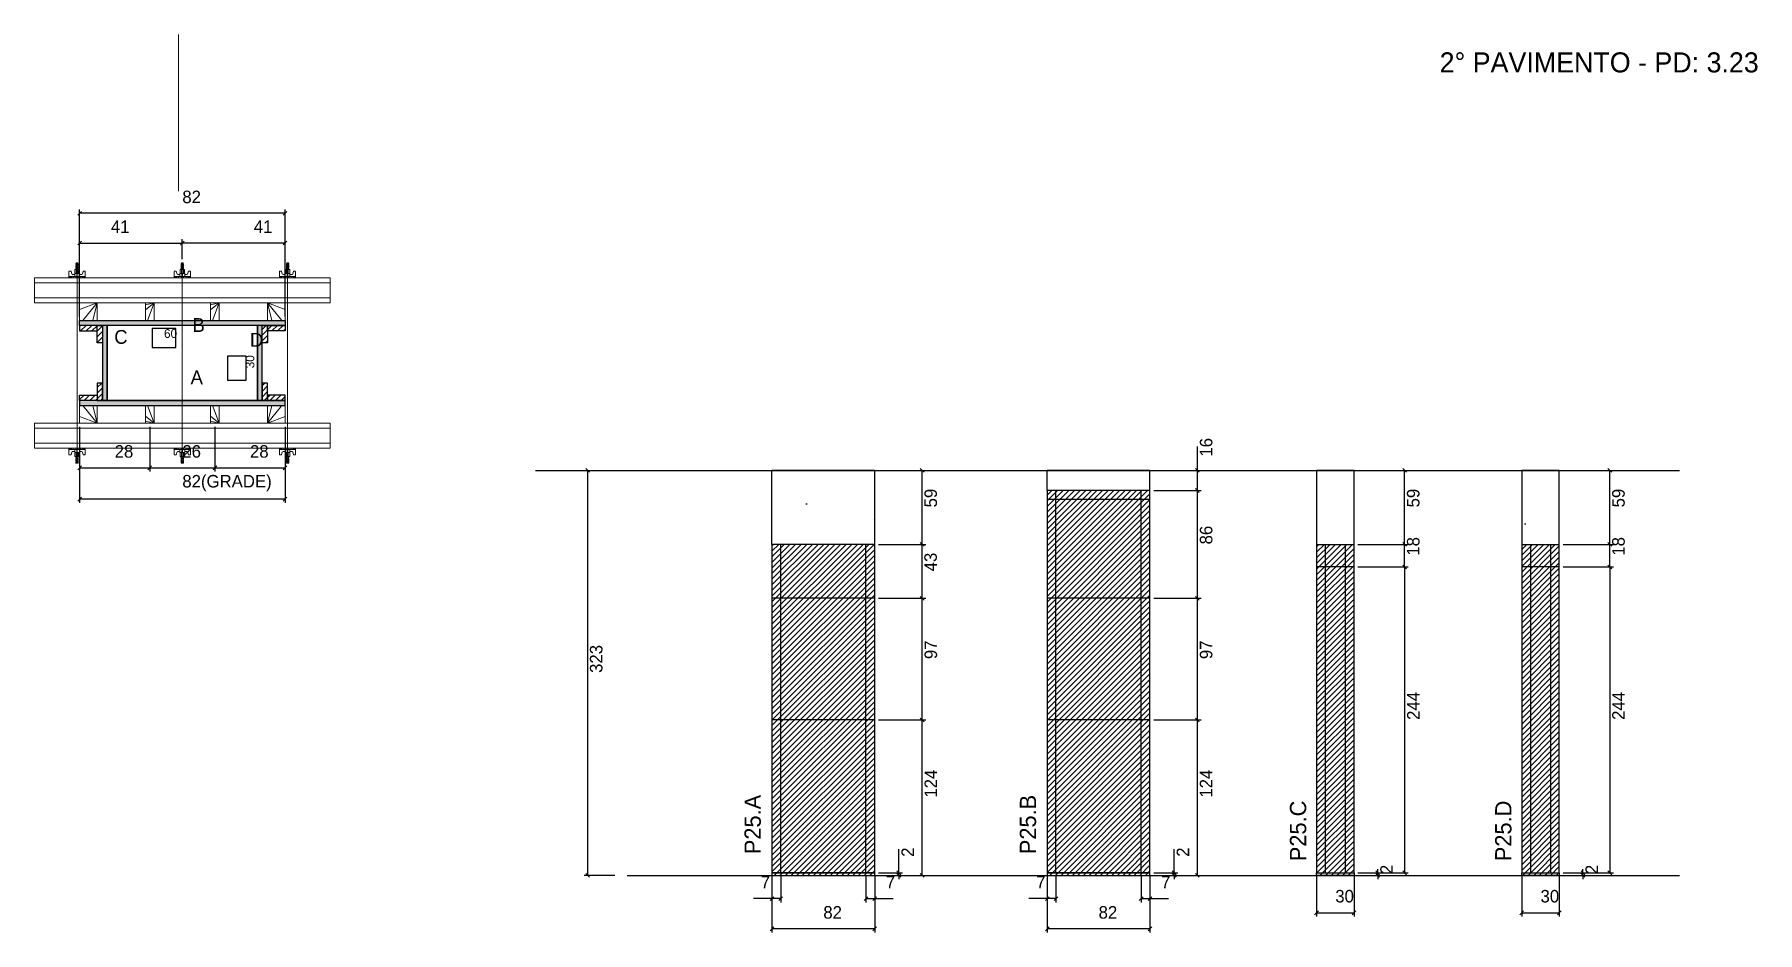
# Model space of a CAD drawing. Header units: metres. Extents: x 3502 to 4877, y 5044 to 5760.
import ezdxf

# ---------------------------------------------------------------- set-up
doc = ezdxf.new("R2010")
doc.units = ezdxf.units.M
for name, color, linetype in [('CHAPA', 7, 'Continuous'), ('COTA', 7, 'Continuous'), ('Hachura', 7, 'Continuous'), ('Madeira', 7, 'Continuous'), ('NIVEL 2° PAV.', 7, 'Continuous'), ('NOMENCLATURA', 7, 'Continuous'), ('Nível', 7, 'Continuous'), ('Painéis', 7, 'Continuous'), ('Perfil Metálico', 7, 'Continuous'), ('SARR_2.2x7', 7, 'Continuous'), ('SARRAFO', 7, 'Continuous'), ('Texto Seção', 7, 'Continuous'), ('TEXTO_GERAL', 7, 'Continuous')]:
    doc.layers.add(name, color=color, linetype=linetype)

msp = doc.modelspace()

# ---------------------------------------------------------------- hatches: boundary and pattern name
at = {"layer": 'COTA'}
h = msp.add_hatch(dxfattribs=at)
h.set_pattern_fill('AR-CONC')
h.paths.add_polyline_path([(4090.8, 5412.4), (4090.8, 5353.4), (4172.8, 5353.4), (4172.8, 5412.4), (4090.8, 5412.4)])
h = msp.add_hatch(dxfattribs=at)
h.set_pattern_fill('AR-CONC')
h.paths.add_polyline_path([(4392.5, 5412.4), (4310.5, 5412.4), (4310.5, 5396.4), (4392.5, 5396.4), (4392.5, 5412.4)])
h = msp.add_hatch(dxfattribs=at)
h.set_pattern_fill('AR-CONC')
h.paths.add_polyline_path([(4555.4, 5412.4), (4525.4, 5412.4), (4525.4, 5353.4), (4555.4, 5353.4), (4555.4, 5412.4)])
h = msp.add_hatch(dxfattribs=at)
h.set_pattern_fill('AR-CONC')
h.paths.add_polyline_path([(4719.2, 5412.4), (4689.2, 5412.4), (4689.2, 5353.4), (4719.2, 5353.4), (4719.2, 5412.4)])
at = {"layer": 'Hachura'}
h = msp.add_hatch(color=7, dxfattribs=at)
h.dxf.hatch_style = 1
h.paths.add_polyline_path([(3538.2, 5528.1), (3538.2, 5532.1), (3702.2, 5532.1), (3702.2, 5528.1), (3538.2, 5528.1)])
h = msp.add_hatch(color=7, dxfattribs=at)
h.dxf.hatch_style = 1
h.paths.add_polyline_path([(3538.2, 5528.1), (3538.2, 5532.1), (3702.2, 5532.1), (3702.2, 5528.1), (3538.2, 5528.1)])
h = msp.add_hatch(dxfattribs=at)
h.set_pattern_fill('ANSI31')
h.paths.add_polyline_path([(3552.2, 5528.1), (3552.2, 5523.7), (3538.2, 5523.7), (3538.2, 5528.1), (3552.2, 5528.1)])
h = msp.add_hatch(dxfattribs=at)
h.set_pattern_fill('ANSI31')
h.paths.add_polyline_path([(3556.6, 5528.1), (3552.2, 5528.1), (3552.2, 5514.1), (3556.6, 5514.1), (3556.6, 5528.1)])
h = msp.add_hatch(color=7, dxfattribs=at)
h.dxf.hatch_style = 1
h.paths.add_polyline_path([(3560.2, 5528.1), (3556.6, 5528.1), (3556.6, 5468.1), (3560.2, 5468.1), (3560.2, 5528.1)])
h = msp.add_hatch(color=7, dxfattribs=at)
h.dxf.hatch_style = 1
h.paths.add_polyline_path([(3560.2, 5528.1), (3556.6, 5528.1), (3556.6, 5468.1), (3560.2, 5468.1), (3560.2, 5528.1)])
h = msp.add_hatch(color=7, dxfattribs=at)
h.dxf.hatch_style = 1
h.paths.add_polyline_path([(3683.8, 5528.1), (3680.2, 5528.1), (3680.2, 5468.1), (3683.8, 5468.1), (3683.8, 5528.1)])
h = msp.add_hatch(color=7, dxfattribs=at)
h.dxf.hatch_style = 1
h.paths.add_polyline_path([(3683.8, 5528.1), (3680.2, 5528.1), (3680.2, 5468.1), (3683.8, 5468.1), (3683.8, 5528.1)])
h = msp.add_hatch(dxfattribs=at)
h.set_pattern_fill('ANSI31')
h.paths.add_polyline_path([(3688.2, 5528.1), (3683.8, 5528.1), (3683.8, 5514.1), (3688.2, 5514.1), (3688.2, 5528.1)])
h = msp.add_hatch(dxfattribs=at)
h.set_pattern_fill('ANSI31')
h.paths.add_polyline_path([(3688.2, 5528.1), (3688.2, 5523.7), (3702.2, 5523.7), (3702.2, 5528.1), (3688.2, 5528.1)])
h = msp.add_hatch(dxfattribs=at)
h.set_pattern_fill('ANSI31')
h.paths.add_polyline_path([(3556.6, 5468.1), (3552.2, 5468.1), (3552.2, 5482.1), (3556.6, 5482.1), (3556.6, 5468.1)])
h = msp.add_hatch(dxfattribs=at)
h.set_pattern_fill('ANSI31')
h.paths.add_polyline_path([(3688.2, 5468.1), (3683.8, 5468.1), (3683.8, 5482.1), (3688.2, 5482.1), (3688.2, 5468.1)])
h = msp.add_hatch(dxfattribs=at)
h.set_pattern_fill('ANSI31')
h.paths.add_polyline_path([(3552.2, 5468.1), (3552.2, 5472.5), (3538.2, 5472.5), (3538.2, 5468.1), (3552.2, 5468.1)])
h = msp.add_hatch(color=7, dxfattribs=at)
h.dxf.hatch_style = 1
h.paths.add_polyline_path([(3538.2, 5468.1), (3538.2, 5464.1), (3702.2, 5464.1), (3702.2, 5468.1), (3538.2, 5468.1)])
h = msp.add_hatch(color=7, dxfattribs=at)
h.dxf.hatch_style = 1
h.paths.add_polyline_path([(3538.2, 5468.1), (3538.2, 5464.1), (3702.2, 5464.1), (3702.2, 5468.1), (3538.2, 5468.1)])
h = msp.add_hatch(dxfattribs=at)
h.set_pattern_fill('ANSI31')
h.paths.add_polyline_path([(3688.2, 5468.1), (3688.2, 5472.5), (3702.2, 5472.5), (3702.2, 5468.1), (3688.2, 5468.1)])
h = msp.add_hatch(dxfattribs=at)
h.set_pattern_fill('ANSI31')
h.paths.add_polyline_path([(4392.5, 5089.4), (4392.5, 5396.4), (4310.5, 5396.4), (4310.5, 5089.4), (4392.5, 5089.4)])
h = msp.add_hatch(dxfattribs=at)
h.set_pattern_fill('ANSI31')
h.paths.add_polyline_path([(4172.8, 5089.4), (4172.8, 5353.4), (4090.8, 5353.4), (4090.8, 5089.4), (4172.8, 5089.4)])
h = msp.add_hatch(dxfattribs=at)
h.set_pattern_fill('ANSI31')
h.paths.add_polyline_path([(4555.4, 5089.4), (4555.4, 5353.4), (4525.4, 5353.4), (4525.4, 5089.4), (4555.4, 5089.4)])
h = msp.add_hatch(dxfattribs=at)
h.set_pattern_fill('ANSI31')
h.paths.add_polyline_path([(4719.2, 5089.4), (4719.2, 5353.4), (4689.2, 5353.4), (4689.2, 5089.4), (4719.2, 5089.4)])

# ---------------------------------------------------------------- linework, layer by layer
at = {"layer": 'CHAPA', "color": 1, "lineweight": 25}
for points in [[(3538.2, 5528.1), (3538.2, 5532.1), (3702.2, 5532.1), (3702.2, 5528.1)], [(3538.2, 5528.1), (3538.2, 5532.1), (3702.2, 5532.1), (3702.2, 5528.1)], [(3560.2, 5528.1), (3556.6, 5528.1), (3556.6, 5468.1), (3560.2, 5468.1)], [(3560.2, 5528.1), (3556.6, 5528.1), (3556.6, 5468.1), (3560.2, 5468.1)], [(3683.8, 5528.1), (3680.2, 5528.1), (3680.2, 5468.1), (3683.8, 5468.1)], [(3683.8, 5528.1), (3680.2, 5528.1), (3680.2, 5468.1), (3683.8, 5468.1)], [(3538.2, 5468.1), (3538.2, 5464.1), (3702.2, 5464.1), (3702.2, 5468.1)], [(3538.2, 5468.1), (3538.2, 5464.1), (3702.2, 5464.1), (3702.2, 5468.1)]]:
    msp.add_lwpolyline(points, close=True, dxfattribs=at)
at = {"layer": 'COTA', "color": 0, "lineweight": 25}
for p, q in [((3539.7, 5619), (3536.7, 5616)), ((3700.7, 5616), (3703.7, 5619)), ((3539.7, 5595.3), (3536.7, 5592.3)), ((3621.7, 5595.3), (3618.7, 5592.3)), ((3618.7, 5592.3), (3621.7, 5595.3)), ((3700.7, 5592.3), (3703.7, 5595.3)), ((3539.7, 5416), (3536.7, 5413)), ((3592.7, 5413), (3595.7, 5416)), ((3595.7, 5416), (3592.7, 5413)), ((3644.7, 5413), (3647.7, 5416)), ((3647.7, 5416), (3644.7, 5413)), ((3700.7, 5413), (3703.7, 5416)), ((4212.2, 5410.9), (4209.2, 5413.9)), ((4431.9, 5410.9), (4428.9, 5413.9)), ((4597.2, 5410.9), (4594.2, 5413.9)), ((4761, 5410.9), (4758, 5413.9)), ((3539.7, 5391), (3536.7, 5388)), ((3700.7, 5388), (3703.7, 5391)), ((4431.9, 5394.9), (4428.9, 5397.9)), ((4428.9, 5397.9), (4431.9, 5394.9)), ((4209.2, 5354.9), (4212.2, 5351.9)), ((4212.2, 5351.9), (4209.2, 5354.9)), ((4594.2, 5354.9), (4597.2, 5351.9)), ((4597.2, 5351.9), (4594.2, 5354.9)), ((4758, 5354.9), (4761, 5351.9)), ((4761, 5351.9), (4758, 5354.9)), ((4597.2, 5333.9), (4594.2, 5336.9)), ((4594.2, 5336.9), (4597.2, 5333.9)), ((4761, 5333.9), (4758, 5336.9)), ((4758, 5336.9), (4761, 5333.9)), ((4212.2, 5308.9), (4209.2, 5311.9)), ((4209.2, 5311.9), (4212.2, 5308.9)), ((4431.9, 5308.9), (4428.9, 5311.9)), ((4428.9, 5311.9), (4431.9, 5308.9)), ((4209.2, 5214.9), (4212.2, 5211.9)), ((4212.2, 5211.9), (4209.2, 5214.9)), ((4428.9, 5214.9), (4431.9, 5211.9)), ((4431.9, 5211.9), (4428.9, 5214.9)), ((4190.6, 5092.9), (4193.6, 5089.9)), ((4193.6, 5087.9), (4190.6, 5090.9)), ((4209.2, 5090.9), (4212.2, 5087.9)), ((4410.3, 5092.9), (4413.3, 5089.9)), ((4413.3, 5087.9), (4410.3, 5090.9)), ((4428.9, 5090.9), (4431.9, 5087.9)), ((4572.8, 5092.9), (4575.8, 5089.9)), ((4575.8, 5087.9), (4572.8, 5090.9)), ((4594.2, 5092.9), (4597.2, 5089.9)), ((4736.6, 5092.9), (4739.6, 5089.9)), ((4739.6, 5087.9), (4736.6, 5090.9)), ((4758, 5092.9), (4761, 5089.9)), ((4092.3, 5072.4), (4089.3, 5069.4)), ((4096.3, 5069.4), (4099.3, 5072.4)), ((4167.3, 5072.4), (4164.3, 5069.4)), ((4171.3, 5069.4), (4174.3, 5072.4)), ((4312, 5072.4), (4309, 5069.4)), ((4316, 5069.4), (4319, 5072.4)), ((4387, 5072.4), (4384, 5069.4)), ((4391, 5069.4), (4394, 5072.4)), ((4526.9, 5061), (4523.9, 5058)), ((4553.9, 5058), (4556.9, 5061)), ((4690.7, 5061), (4687.7, 5058)), ((4717.7, 5058), (4720.7, 5061)), ((4092.3, 5048.3), (4089.3, 5045.3)), ((4171.3, 5045.3), (4174.3, 5048.3)), ((4312, 5048.3), (4309, 5045.3)), ((4391, 5045.3), (4394, 5048.3))]:
    msp.add_line(p, q, dxfattribs=at)
at = {"layer": 'COTA', "color": 241, "lineweight": 25}
for p, q in [((3538.2, 5535.1), (3538.2, 5620.5)), ((3702.2, 5617.5), (3538.2, 5617.5)), ((3702.2, 5535.1), (3702.2, 5620.5)), ((3538.2, 5569.1), (3538.2, 5596.8)), ((3538.2, 5593.8), (3620.2, 5593.8)), ((3620.2, 5580.9), (3620.2, 5596.8)), ((3620.2, 5580.9), (3620.2, 5596.8)), ((3702.2, 5593.8), (3620.2, 5593.8)), ((3702.2, 5569.1), (3702.2, 5596.8)), ((3538.2, 5447.1), (3538.2, 5386.5)), ((3538.2, 5447.1), (3538.2, 5411.5)), ((3594.2, 5447.1), (3594.2, 5411.5)), ((3594.2, 5447.1), (3594.2, 5411.5)), ((3646.2, 5447.1), (3646.2, 5411.5)), ((3646.2, 5447.1), (3646.2, 5411.5)), ((3702.2, 5447.1), (3702.2, 5386.5)), ((3702.2, 5447.1), (3702.2, 5411.5)), ((3538.2, 5414.5), (3594.2, 5414.5)), ((3594.2, 5414.5), (3646.2, 5414.5)), ((3646.2, 5414.5), (3702.2, 5414.5)), ((4172.8, 5412.4), (4090.8, 5412.4)), ((4090.8, 5353.4), (4090.8, 5412.4)), ((4172.8, 5353.4), (4172.8, 5412.4)), ((4392.5, 5412.4), (4310.5, 5412.4)), ((4310.5, 5396.4), (4310.5, 5412.4)), ((4392.5, 5396.4), (4392.5, 5412.4)), ((3702.2, 5389.5), (3538.2, 5389.5))]:
    msp.add_line(p, q, dxfattribs=at)
at = {"layer": 'COTA', "color": 180, "lineweight": 25}
for p, q in [((3615.1, 5525.6), (3596.1, 5525.6)), ((3596.1, 5525.6), (3596.1, 5510.6)), ((3615.1, 5510.6), (3615.1, 5525.6)), ((3596.1, 5510.6), (3615.1, 5510.6)), ((3671.2, 5503.6), (3656.2, 5503.6)), ((3656.2, 5503.6), (3656.2, 5484.3)), ((3671.2, 5484.3), (3671.2, 5503.6)), ((3656.2, 5484.3), (3671.2, 5484.3))]:
    msp.add_line(p, q, dxfattribs=at)
at = {"layer": 'COTA', "color": 4, "lineweight": 25}
for p, q in [((4430.4, 5412.4), (4430.4, 5431.5)), ((4175.8, 5412.4), (4213.7, 5412.4)), ((4210.7, 5353.4), (4210.7, 5412.4)), ((4395.5, 5412.4), (4433.4, 5412.4)), ((4430.4, 5396.4), (4430.4, 5412.4)), ((4558.4, 5412.4), (4598.7, 5412.4)), ((4595.7, 5353.4), (4595.7, 5412.4)), ((4722.2, 5412.4), (4762.5, 5412.4)), ((4759.5, 5353.4), (4759.5, 5412.4)), ((4395.5, 5396.4), (4433.4, 5396.4)), ((4395.5, 5396.4), (4433.4, 5396.4)), ((4430.4, 5310.4), (4430.4, 5396.4)), ((4175.8, 5353.4), (4213.7, 5353.4)), ((4175.8, 5353.4), (4213.7, 5353.4)), ((4210.7, 5310.4), (4210.7, 5353.4)), ((4558.4, 5353.4), (4598.7, 5353.4)), ((4558.4, 5353.4), (4598.7, 5353.4)), ((4595.7, 5335.4), (4595.7, 5353.4)), ((4722.2, 5353.4), (4762.5, 5353.4)), ((4722.2, 5353.4), (4762.5, 5353.4)), ((4759.5, 5335.4), (4759.5, 5353.4)), ((4558.4, 5335.4), (4598.7, 5335.4)), ((4558.4, 5335.4), (4598.7, 5335.4)), ((4595.7, 5335.4), (4595.7, 5091.4)), ((4722.2, 5335.4), (4762.5, 5335.4)), ((4722.2, 5335.4), (4762.5, 5335.4)), ((4759.5, 5335.4), (4759.5, 5091.4)), ((4175.8, 5310.4), (4213.7, 5310.4)), ((4175.8, 5310.4), (4213.7, 5310.4)), ((4210.7, 5213.4), (4210.7, 5310.4)), ((4395.5, 5310.4), (4433.4, 5310.4)), ((4395.5, 5310.4), (4433.4, 5310.4)), ((4430.4, 5213.4), (4430.4, 5310.4)), ((4175.8, 5213.4), (4213.7, 5213.4)), ((4175.8, 5213.4), (4213.7, 5213.4)), ((4210.7, 5089.4), (4210.7, 5213.4)), ((4395.5, 5213.4), (4433.4, 5213.4)), ((4395.5, 5213.4), (4433.4, 5213.4)), ((4430.4, 5089.4), (4430.4, 5213.4)), ((4192.1, 5091.4), (4192.1, 5110.2)), ((4411.8, 5091.4), (4411.8, 5110.2)), ((4090.8, 5088.4), (4090.8, 5043.8)), ((4097.8, 5088.4), (4097.8, 5067.9)), ((4165.8, 5088.4), (4165.8, 5067.9)), ((4172.8, 5088.4), (4172.8, 5043.8)), ((4175.8, 5091.4), (4195.1, 5091.4)), ((4175.8, 5089.4), (4195.1, 5089.4)), ((4175.8, 5089.4), (4213.7, 5089.4)), ((4192.1, 5089.4), (4192.1, 5091.4)), ((4192.1, 5089.4), (4192.1, 5086.4)), ((4310.5, 5088.4), (4310.5, 5043.8)), ((4317.5, 5088.4), (4317.5, 5067.9)), ((4385.5, 5088.4), (4385.5, 5067.9)), ((4392.5, 5088.4), (4392.5, 5043.8)), ((4395.5, 5091.4), (4414.8, 5091.4)), ((4395.5, 5089.4), (4414.8, 5089.4)), ((4395.5, 5089.4), (4433.4, 5089.4)), ((4411.8, 5089.4), (4411.8, 5091.4)), ((4411.8, 5089.4), (4411.8, 5086.4)), ((4525.4, 5088.4), (4525.4, 5056.5)), ((4555.4, 5088.4), (4555.4, 5056.5)), ((4558.4, 5091.4), (4577.3, 5091.4)), ((4558.4, 5091.4), (4598.7, 5091.4)), ((4558.4, 5089.4), (4577.3, 5089.4)), ((4574.3, 5091.4), (4574.3, 5094.4)), ((4574.3, 5089.4), (4574.3, 5091.4)), ((4574.3, 5089.4), (4574.3, 5086.4)), ((4689.2, 5088.4), (4689.2, 5056.5)), ((4719.2, 5088.4), (4719.2, 5056.5)), ((4722.2, 5091.4), (4741.1, 5091.4)), ((4722.2, 5091.4), (4762.5, 5091.4)), ((4722.2, 5089.4), (4741.1, 5089.4)), ((4738.1, 5091.4), (4738.1, 5094.4)), ((4738.1, 5089.4), (4738.1, 5091.4)), ((4738.1, 5089.4), (4738.1, 5086.4)), ((4090.8, 5086.4), (4090.8, 5067.9)), ((4172.8, 5086.4), (4172.8, 5067.9)), ((4310.5, 5086.4), (4310.5, 5067.9)), ((4392.5, 5086.4), (4392.5, 5067.9)), ((4090.8, 5070.9), (4076.1, 5070.9)), ((4097.8, 5070.9), (4090.8, 5070.9)), ((4165.8, 5070.9), (4172.8, 5070.9)), ((4172.8, 5070.9), (4187.5, 5070.9)), ((4310.5, 5070.9), (4295.8, 5070.9)), ((4317.5, 5070.9), (4310.5, 5070.9)), ((4385.5, 5070.9), (4392.5, 5070.9)), ((4392.5, 5070.9), (4407.3, 5070.9)), ((4525.4, 5059.5), (4555.4, 5059.5)), ((4689.2, 5059.5), (4719.2, 5059.5)), ((4172.8, 5046.8), (4090.8, 5046.8)), ((4392.5, 5046.8), (4310.5, 5046.8))]:
    msp.add_line(p, q, dxfattribs=at)
at = {"layer": 'COTA', "color": 241, "lineweight": 25}
for points in [[(4555.4, 5353.4), (4555.4, 5412.4), (4525.4, 5412.4), (4525.4, 5353.4)], [(4719.2, 5353.4), (4719.2, 5412.4), (4689.2, 5412.4), (4689.2, 5353.4)]]:
    msp.add_lwpolyline(points, dxfattribs=at)
at = {"layer": 'Hachura', "color": 0, "lineweight": 9}
for p, q in [((3529.7, 5571.3), (3531.4, 5571.3)), ((3529.7, 5566.1), (3529.7, 5571.2)), ((3531.4, 5571.3), (3532, 5569)), ((3537.9, 5572.8), (3534.5, 5572.8)), ((3534.5, 5572.8), (3534.5, 5569.6)), ((3537.9, 5572.7), (3534.5, 5572.7)), ((3535.1, 5577.2), (3537.2, 5576.1)), ((3537.2, 5575.9), (3535.1, 5576.9)), ((3535.1, 5576), (3537.2, 5574.9)), ((3537.2, 5574.7), (3535.1, 5575.8)), ((3535.1, 5574.8), (3537.2, 5573.8)), ((3537.2, 5573.5), (3535.1, 5574.6)), ((3536.3, 5572.8), (3535.1, 5573.4)), ((3535.2, 5577.6), (3535.5, 5577.9)), ((3535.2, 5577.3), (3535.2, 5577.6)), ((3537.1, 5577.6), (3535.2, 5577.6)), ((3535.2, 5577.3), (3537.1, 5576.3)), ((3535.2, 5577.3), (3537.1, 5576.3)), ((3535.2, 5576.1), (3535.2, 5576.7)), ((3537.1, 5575.8), (3535.2, 5576.7)), ((3535.2, 5576.1), (3537.1, 5575.1)), ((3535.2, 5574.9), (3535.2, 5575.6)), ((3537.1, 5574.6), (3535.2, 5575.6)), ((3535.2, 5575.4), (3535.2, 5575.6)), ((3535.2, 5574.9), (3537.1, 5574)), ((3535.2, 5573.8), (3535.2, 5574.4)), ((3537.1, 5573.5), (3535.2, 5574.4)), ((3535.2, 5573.8), (3537.1, 5572.8)), ((3536.1, 5572.8), (3535.2, 5573.3)), ((3535.2, 5572.8), (3535.2, 5573.3)), ((3535.5, 5577.9), (3536.8, 5577.9)), ((3535.5, 5572.8), (3535.5, 5569.6)), ((3537.1, 5576.9), (3535.8, 5577.6)), ((3537.2, 5577), (3536.1, 5577.6)), ((3536.6, 5577.6), (3537.2, 5577.2)), ((3537.1, 5577.6), (3536.8, 5577.9)), ((3536.8, 5577.6), (3537.1, 5577.4)), ((3537.1, 5576.9), (3537.1, 5576.3)), ((3537.1, 5575.1), (3537.1, 5575.8)), ((3537.1, 5574.4), (3537.1, 5574.6)), ((3537.1, 5574.4), (3537.1, 5574)), ((3537.1, 5573.5), (3537.1, 5572.8)), ((3537.1, 5572.8), (3537.1, 5569.6)), ((3537.9, 5569.6), (3537.9, 5572.8)), ((3541, 5571.3), (3540.4, 5569)), ((3542.6, 5571.3), (3541, 5571.3)), ((3542.6, 5567), (3542.6, 5571.3)), ((3613.7, 5571.3), (3615.4, 5571.3)), ((3613.7, 5566.1), (3613.7, 5571.2)), ((3615.4, 5571.3), (3616, 5569)), ((3621.9, 5572.8), (3618.5, 5572.8)), ((3618.5, 5572.8), (3618.5, 5569.6)), ((3621.9, 5572.7), (3618.5, 5572.7)), ((3619.1, 5577.2), (3621.2, 5576.1)), ((3621.2, 5575.9), (3619.1, 5576.9)), ((3619.1, 5576), (3621.2, 5574.9)), ((3621.2, 5574.7), (3619.1, 5575.8)), ((3619.1, 5574.8), (3621.2, 5573.8)), ((3621.2, 5573.5), (3619.1, 5574.6)), ((3620.3, 5572.8), (3619.1, 5573.4)), ((3619.2, 5577.6), (3619.5, 5577.9)), ((3619.2, 5577.3), (3619.2, 5577.6)), ((3621.1, 5577.6), (3619.2, 5577.6)), ((3619.2, 5577.3), (3621.1, 5576.3)), ((3619.2, 5577.3), (3621.1, 5576.3)), ((3619.2, 5576.1), (3619.2, 5576.7)), ((3621.1, 5575.8), (3619.2, 5576.7)), ((3619.2, 5576.1), (3621.1, 5575.1)), ((3619.2, 5574.9), (3619.2, 5575.6)), ((3621.1, 5574.6), (3619.2, 5575.6)), ((3619.2, 5575.4), (3619.2, 5575.6)), ((3619.2, 5574.9), (3621.1, 5574)), ((3619.2, 5573.8), (3619.2, 5574.4)), ((3621.1, 5573.5), (3619.2, 5574.4)), ((3619.2, 5573.8), (3621.1, 5572.8)), ((3620.1, 5572.8), (3619.2, 5573.3)), ((3619.2, 5572.8), (3619.2, 5573.3)), ((3619.5, 5577.9), (3620.8, 5577.9)), ((3619.5, 5572.8), (3619.5, 5569.6)), ((3621.1, 5576.9), (3619.8, 5577.6)), ((3621.2, 5577), (3620.1, 5577.6)), ((3620.6, 5577.6), (3621.2, 5577.2)), ((3621.1, 5577.6), (3620.8, 5577.9)), ((3620.8, 5577.6), (3621.1, 5577.4)), ((3621.1, 5576.9), (3621.1, 5576.3)), ((3621.1, 5575.1), (3621.1, 5575.8)), ((3621.1, 5574.4), (3621.1, 5574.6)), ((3621.1, 5574.4), (3621.1, 5574)), ((3621.1, 5573.5), (3621.1, 5572.8)), ((3621.1, 5572.8), (3621.1, 5569.6)), ((3621.9, 5569.6), (3621.9, 5572.8)), ((3625, 5571.3), (3624.4, 5569)), ((3626.6, 5571.3), (3625, 5571.3)), ((3626.6, 5567), (3626.6, 5571.3)), ((3697.7, 5567), (3697.7, 5571.3)), ((3697.7, 5571.3), (3699.4, 5571.3)), ((3699.4, 5571.3), (3700, 5569)), ((3702.5, 5572.8), (3705.9, 5572.8)), ((3702.5, 5569.6), (3702.5, 5572.8)), ((3702.5, 5572.7), (3705.9, 5572.7)), ((3703.8, 5577.6), (3703.1, 5577.2)), ((3705.3, 5577.2), (3703.1, 5576.1)), ((3705.3, 5576), (3703.1, 5574.9)), ((3705.3, 5574.8), (3703.1, 5573.8)), ((3703.2, 5577), (3704.3, 5577.6)), ((3703.2, 5575.9), (3705.3, 5576.9)), ((3703.2, 5574.7), (3705.3, 5575.8)), ((3703.2, 5573.5), (3705.3, 5574.6)), ((3703.3, 5577.6), (3703.6, 5577.9)), ((3703.5, 5577.6), (3703.3, 5577.4)), ((3703.3, 5576.9), (3704.6, 5577.6)), ((3703.3, 5577.6), (3705.2, 5577.6)), ((3705.2, 5577.3), (3703.3, 5576.3)), ((3705.2, 5577.3), (3703.3, 5576.3)), ((3703.3, 5576.9), (3703.3, 5576.3)), ((3703.3, 5575.8), (3705.2, 5576.7)), ((3705.2, 5576.1), (3703.3, 5575.1)), ((3703.3, 5575.1), (3703.3, 5575.8)), ((3703.3, 5574.6), (3705.2, 5575.6)), ((3705.2, 5574.9), (3703.3, 5574)), ((3703.3, 5574.4), (3703.3, 5574.6)), ((3703.3, 5574.4), (3703.3, 5574)), ((3703.3, 5573.5), (3705.2, 5574.4)), ((3705.2, 5573.8), (3703.3, 5572.8)), ((3703.3, 5573.5), (3703.3, 5572.8)), ((3703.3, 5572.8), (3703.3, 5569.6)), ((3704.9, 5577.9), (3703.6, 5577.9)), ((3704.1, 5572.8), (3705.3, 5573.4)), ((3704.3, 5572.8), (3705.2, 5573.3)), ((3704.8, 5572.8), (3704.8, 5569.6)), ((3705.2, 5577.6), (3704.9, 5577.9)), ((3705.2, 5577.3), (3705.2, 5577.6)), ((3705.2, 5576.1), (3705.2, 5576.7)), ((3705.2, 5574.9), (3705.2, 5575.6)), ((3705.2, 5575.4), (3705.2, 5575.6)), ((3705.2, 5573.8), (3705.2, 5574.4)), ((3705.2, 5572.8), (3705.2, 5573.3)), ((3705.9, 5572.8), (3705.9, 5569.6)), ((3709, 5571.3), (3708.4, 5569)), ((3710.6, 5571.3), (3709, 5571.3)), ((3710.6, 5566.1), (3710.6, 5571.2)), ((3529.7, 5567), (3542.6, 5567)), ((3529.7, 5567), (3534.9, 5567)), ((3542.6, 5566.1), (3529.7, 5566.1)), ((3529.9, 5567), (3529.9, 5566.1)), ((3530.1, 5567), (3530.1, 5566.1)), ((3530.4, 5567), (3530.4, 5566.1)), ((3530.9, 5567), (3530.9, 5566.1)), ((3531.7, 5567), (3531.7, 5566.1)), ((3532.3, 5568.8), (3534.3, 5568.8)), ((3533.1, 5567), (3533.1, 5566.1)), ((3541.7, 5566.1), (3533.9, 5566.1)), ((3534.3, 5569.6), (3538.1, 5569.6)), ((3534.3, 5567), (3534.3, 5569.6)), ((3536.2, 5567), (3534.3, 5567)), ((3534.9, 5567), (3535.5, 5567)), ((3535.2, 5566.7), (3535.2, 5566.9)), ((3535.2, 5566.2), (3535.2, 5566.7)), ((3535.9, 5567), (3535.9, 5569)), ((3536.2, 5567), (3536.2, 5566.1)), ((3536.4, 5569), (3536.4, 5567)), ((3537.2, 5566.9), (3537.2, 5566.4)), ((3538.1, 5569.6), (3537.9, 5569.6)), ((3538.1, 5569.6), (3537.9, 5569.6)), ((3538.1, 5569.6), (3538.1, 5567)), ((3540.1, 5568.8), (3538.1, 5568.8)), ((3539.2, 5567), (3539.2, 5566.1)), ((3540.6, 5567), (3540.6, 5566.1)), ((3541.5, 5567), (3541.5, 5566.1)), ((3542, 5567), (3542, 5566.1)), ((3542.3, 5567), (3542.3, 5566.1)), ((3542.5, 5567), (3542.5, 5566.1)), ((3542.6, 5567), (3542.6, 5566.1)), ((3613.7, 5567), (3626.6, 5567)), ((3613.7, 5567), (3618.9, 5567)), ((3626.6, 5566.1), (3613.7, 5566.1)), ((3613.9, 5567), (3613.9, 5566.1)), ((3614.1, 5567), (3614.1, 5566.1)), ((3614.4, 5567), (3614.4, 5566.1)), ((3614.9, 5567), (3614.9, 5566.1)), ((3615.7, 5567), (3615.7, 5566.1)), ((3616.3, 5568.8), (3618.3, 5568.8)), ((3617.1, 5567), (3617.1, 5566.1)), ((3625.7, 5566.1), (3617.9, 5566.1)), ((3618.3, 5569.6), (3622.1, 5569.6)), ((3618.3, 5567), (3618.3, 5569.6)), ((3620.2, 5567), (3618.3, 5567)), ((3618.9, 5567), (3619.5, 5567)), ((3619.2, 5566.7), (3619.2, 5566.9)), ((3619.2, 5566.2), (3619.2, 5566.7)), ((3619.9, 5567), (3619.9, 5569)), ((3620.2, 5567), (3620.2, 5566.1)), ((3620.4, 5569), (3620.4, 5567)), ((3621.2, 5566.9), (3621.2, 5566.4)), ((3622.1, 5569.6), (3621.9, 5569.6)), ((3622.1, 5569.6), (3621.9, 5569.6)), ((3622.1, 5569.6), (3622.1, 5567)), ((3624.1, 5568.8), (3622.1, 5568.8)), ((3623.2, 5567), (3623.2, 5566.1)), ((3624.6, 5567), (3624.6, 5566.1)), ((3625.5, 5567), (3625.5, 5566.1)), ((3626, 5567), (3626, 5566.1)), ((3626.3, 5567), (3626.3, 5566.1)), ((3626.5, 5567), (3626.5, 5566.1)), ((3626.6, 5567), (3626.6, 5566.1)), ((3710.6, 5567), (3697.7, 5567)), ((3697.7, 5567), (3697.7, 5566.1)), ((3697.7, 5566.1), (3710.6, 5566.1)), ((3697.9, 5567), (3697.9, 5566.1)), ((3698.1, 5567), (3698.1, 5566.1)), ((3698.4, 5567), (3698.4, 5566.1)), ((3698.7, 5566.1), (3706.5, 5566.1)), ((3698.9, 5567), (3698.9, 5566.1)), ((3699.7, 5567), (3699.7, 5566.1)), ((3700.3, 5568.8), (3702.3, 5568.8)), ((3701.2, 5567), (3701.2, 5566.1)), ((3706.1, 5569.6), (3702.3, 5569.6)), ((3702.3, 5569.6), (3702.3, 5567)), ((3702.3, 5569.6), (3702.5, 5569.6)), ((3702.3, 5569.6), (3702.5, 5569.6)), ((3703.2, 5566.9), (3703.2, 5566.4)), ((3704, 5569), (3704, 5567)), ((3704.2, 5567), (3706.1, 5567)), ((3704.2, 5567), (3704.2, 5566.1)), ((3704.5, 5567), (3704.5, 5569)), ((3705.5, 5567), (3704.8, 5567)), ((3705.2, 5566.7), (3705.2, 5566.9)), ((3705.2, 5566.2), (3705.2, 5566.7)), ((3710.6, 5567), (3705.5, 5567)), ((3706.1, 5567), (3706.1, 5569.6)), ((3708.1, 5568.8), (3706.1, 5568.8)), ((3707.2, 5567), (3707.2, 5566.1)), ((3708.6, 5567), (3708.6, 5566.1)), ((3709.5, 5567), (3709.5, 5566.1)), ((3710, 5567), (3710, 5566.1)), ((3710.3, 5567), (3710.3, 5566.1)), ((3710.5, 5567), (3710.5, 5566.1)), ((3542.6, 5430.1), (3529.7, 5430.1)), ((3529.7, 5430.1), (3529.7, 5425)), ((3529.7, 5429.2), (3542.6, 5429.2)), ((3529.7, 5429.2), (3534.9, 5429.2)), ((3529.7, 5424.9), (3531.4, 5424.9)), ((3529.9, 5429.2), (3529.9, 5430.1)), ((3530.1, 5429.2), (3530.1, 5430.1)), ((3530.4, 5429.2), (3530.4, 5430.1)), ((3530.9, 5429.2), (3530.9, 5430.1)), ((3531.4, 5424.9), (3532, 5427.2)), ((3531.7, 5429.2), (3531.7, 5430.1)), ((3532.3, 5427.4), (3534.3, 5427.4)), ((3533.1, 5429.2), (3533.1, 5430.1)), ((3541.7, 5430.1), (3533.9, 5430.1)), ((3536.2, 5429.2), (3534.3, 5429.2)), ((3534.3, 5429.2), (3534.3, 5426.6)), ((3534.3, 5426.6), (3538.1, 5426.6)), ((3534.5, 5423.4), (3534.5, 5426.6)), ((3537.9, 5423.5), (3534.5, 5423.5)), ((3537.9, 5423.4), (3534.5, 5423.4)), ((3534.9, 5429.2), (3535.5, 5429.2)), ((3536.3, 5423.4), (3535.1, 5422.8)), ((3537.2, 5422.7), (3535.1, 5421.6)), ((3535.1, 5421.4), (3537.2, 5422.4)), ((3537.2, 5421.5), (3535.1, 5420.4)), ((3535.1, 5420.2), (3537.2, 5421.3)), ((3537.2, 5420.3), (3535.1, 5419.3)), ((3535.1, 5419), (3537.2, 5420.1)), ((3535.2, 5429.9), (3535.2, 5429.5)), ((3535.2, 5429.5), (3535.2, 5429.3)), ((3535.2, 5422.4), (3537.1, 5423.4)), ((3536.1, 5423.4), (3535.2, 5422.9)), ((3535.2, 5423.4), (3535.2, 5422.9)), ((3537.1, 5422.7), (3535.2, 5421.8)), ((3535.2, 5422.4), (3535.2, 5421.8)), ((3535.2, 5421.3), (3537.1, 5422.2)), ((3537.1, 5421.6), (3535.2, 5420.6)), ((3535.2, 5421.3), (3535.2, 5420.6)), ((3535.2, 5420.1), (3537.1, 5421.1)), ((3535.2, 5420.8), (3535.2, 5420.6)), ((3537.1, 5420.4), (3535.2, 5419.5)), ((3535.2, 5420.1), (3535.2, 5419.5)), ((3535.2, 5418.9), (3537.1, 5419.9)), ((3535.2, 5418.9), (3537.1, 5419.9)), ((3535.2, 5418.9), (3535.2, 5418.6)), ((3535.2, 5418.6), (3535.5, 5418.3)), ((3537.1, 5418.6), (3535.2, 5418.6)), ((3535.5, 5423.4), (3535.5, 5426.6)), ((3537.1, 5419.3), (3535.8, 5418.6)), ((3535.9, 5429.2), (3535.9, 5427.2)), ((3537.2, 5419.2), (3536.1, 5418.6)), ((3536.2, 5429.2), (3536.2, 5430.1)), ((3536.4, 5427.2), (3536.4, 5429.2)), ((3536.6, 5418.6), (3537.2, 5419)), ((3536.8, 5418.6), (3537.1, 5418.7)), ((3537.1, 5418.6), (3536.8, 5418.3)), ((3537.1, 5423.4), (3537.1, 5426.6)), ((3537.1, 5422.7), (3537.1, 5423.4)), ((3537.1, 5421.8), (3537.1, 5422.2)), ((3537.1, 5421.8), (3537.1, 5421.6)), ((3537.1, 5421.1), (3537.1, 5420.4)), ((3537.1, 5419.3), (3537.1, 5419.9)), ((3537.2, 5429.3), (3537.2, 5429.8)), ((3537.9, 5426.6), (3537.9, 5423.4)), ((3538.1, 5426.6), (3537.9, 5426.6)), ((3538.1, 5426.6), (3537.9, 5426.6)), ((3538.1, 5426.6), (3538.1, 5429.2)), ((3540.1, 5427.4), (3538.1, 5427.4)), ((3539.2, 5429.2), (3539.2, 5430.1)), ((3541, 5424.9), (3540.4, 5427.2)), ((3540.6, 5429.2), (3540.6, 5430.1)), ((3542.6, 5424.9), (3541, 5424.9)), ((3541.5, 5429.2), (3541.5, 5430.1)), ((3542, 5429.2), (3542, 5430.1)), ((3542.3, 5429.2), (3542.3, 5430.1)), ((3542.5, 5429.2), (3542.5, 5430.1)), ((3542.6, 5429.2), (3542.6, 5430.1)), ((3542.6, 5429.2), (3542.6, 5424.9)), ((3626.6, 5430.1), (3613.7, 5430.1)), ((3613.7, 5430.1), (3613.7, 5425)), ((3613.7, 5429.2), (3626.6, 5429.2)), ((3613.7, 5429.2), (3618.9, 5429.2)), ((3613.7, 5424.9), (3615.4, 5424.9)), ((3613.9, 5429.2), (3613.9, 5430.1)), ((3614.1, 5429.2), (3614.1, 5430.1)), ((3614.4, 5429.2), (3614.4, 5430.1)), ((3614.9, 5429.2), (3614.9, 5430.1)), ((3615.4, 5424.9), (3616, 5427.2)), ((3615.7, 5429.2), (3615.7, 5430.1)), ((3616.3, 5427.4), (3618.3, 5427.4)), ((3617.1, 5429.2), (3617.1, 5430.1)), ((3625.7, 5430.1), (3617.9, 5430.1)), ((3620.2, 5429.2), (3618.3, 5429.2)), ((3618.3, 5429.2), (3618.3, 5426.6)), ((3618.3, 5426.6), (3622.1, 5426.6)), ((3618.5, 5423.4), (3618.5, 5426.6)), ((3621.9, 5423.5), (3618.5, 5423.5)), ((3621.9, 5423.4), (3618.5, 5423.4)), ((3618.9, 5429.2), (3619.5, 5429.2)), ((3620.3, 5423.4), (3619.1, 5422.8)), ((3621.2, 5422.7), (3619.1, 5421.6)), ((3619.1, 5421.4), (3621.2, 5422.4)), ((3621.2, 5421.5), (3619.1, 5420.4)), ((3619.1, 5420.2), (3621.2, 5421.3)), ((3621.2, 5420.3), (3619.1, 5419.3)), ((3619.1, 5419), (3621.2, 5420.1)), ((3619.2, 5429.9), (3619.2, 5429.5)), ((3619.2, 5429.5), (3619.2, 5429.3)), ((3619.2, 5422.4), (3621.1, 5423.4)), ((3620.1, 5423.4), (3619.2, 5422.9)), ((3619.2, 5423.4), (3619.2, 5422.9)), ((3621.1, 5422.7), (3619.2, 5421.8)), ((3619.2, 5422.4), (3619.2, 5421.8)), ((3619.2, 5421.3), (3621.1, 5422.2)), ((3621.1, 5421.6), (3619.2, 5420.6)), ((3619.2, 5421.3), (3619.2, 5420.6)), ((3619.2, 5420.1), (3621.1, 5421.1)), ((3619.2, 5420.8), (3619.2, 5420.6)), ((3621.1, 5420.4), (3619.2, 5419.5)), ((3619.2, 5420.1), (3619.2, 5419.5)), ((3619.2, 5418.9), (3621.1, 5419.9)), ((3619.2, 5418.9), (3621.1, 5419.9)), ((3619.2, 5418.9), (3619.2, 5418.6)), ((3619.2, 5418.6), (3619.5, 5418.3)), ((3621.1, 5418.6), (3619.2, 5418.6)), ((3619.5, 5423.4), (3619.5, 5426.6)), ((3621.1, 5419.3), (3619.8, 5418.6)), ((3619.9, 5429.2), (3619.9, 5427.2)), ((3621.2, 5419.2), (3620.1, 5418.6)), ((3620.2, 5429.2), (3620.2, 5430.1)), ((3620.4, 5427.2), (3620.4, 5429.2)), ((3620.6, 5418.6), (3621.2, 5419)), ((3620.8, 5418.6), (3621.1, 5418.7)), ((3621.1, 5418.6), (3620.8, 5418.3)), ((3621.1, 5423.4), (3621.1, 5426.6)), ((3621.1, 5422.7), (3621.1, 5423.4)), ((3621.1, 5421.8), (3621.1, 5422.2)), ((3621.1, 5421.8), (3621.1, 5421.6)), ((3621.1, 5421.1), (3621.1, 5420.4)), ((3621.1, 5419.3), (3621.1, 5419.9)), ((3621.2, 5429.3), (3621.2, 5429.8)), ((3621.9, 5426.6), (3621.9, 5423.4)), ((3622.1, 5426.6), (3621.9, 5426.6)), ((3622.1, 5426.6), (3621.9, 5426.6)), ((3622.1, 5426.6), (3622.1, 5429.2)), ((3624.1, 5427.4), (3622.1, 5427.4)), ((3623.2, 5429.2), (3623.2, 5430.1)), ((3625, 5424.9), (3624.4, 5427.2)), ((3624.6, 5429.2), (3624.6, 5430.1)), ((3626.6, 5424.9), (3625, 5424.9)), ((3625.5, 5429.2), (3625.5, 5430.1)), ((3626, 5429.2), (3626, 5430.1)), ((3626.3, 5429.2), (3626.3, 5430.1)), ((3626.5, 5429.2), (3626.5, 5430.1)), ((3626.6, 5429.2), (3626.6, 5430.1)), ((3626.6, 5429.2), (3626.6, 5424.9)), ((3697.7, 5430.1), (3710.6, 5430.1)), ((3697.7, 5429.2), (3697.7, 5430.1)), ((3710.6, 5429.2), (3697.7, 5429.2)), ((3697.7, 5429.2), (3697.7, 5424.9)), ((3697.7, 5424.9), (3699.4, 5424.9)), ((3697.9, 5429.2), (3697.9, 5430.1)), ((3698.1, 5429.2), (3698.1, 5430.1)), ((3698.4, 5429.2), (3698.4, 5430.1)), ((3698.7, 5430.1), (3706.5, 5430.1)), ((3698.9, 5429.2), (3698.9, 5430.1)), ((3699.4, 5424.9), (3700, 5427.2)), ((3699.7, 5429.2), (3699.7, 5430.1)), ((3700.3, 5427.4), (3702.3, 5427.4)), ((3701.2, 5429.2), (3701.2, 5430.1)), ((3702.3, 5426.6), (3702.3, 5429.2)), ((3706.1, 5426.6), (3702.3, 5426.6)), ((3702.3, 5426.6), (3702.5, 5426.6)), ((3702.3, 5426.6), (3702.5, 5426.6)), ((3702.5, 5426.6), (3702.5, 5423.4)), ((3702.5, 5423.5), (3705.9, 5423.5)), ((3702.5, 5423.4), (3705.9, 5423.4)), ((3705.3, 5421.4), (3703.1, 5422.4)), ((3705.3, 5420.2), (3703.1, 5421.3)), ((3705.3, 5419), (3703.1, 5420.1)), ((3703.8, 5418.6), (3703.1, 5419)), ((3703.2, 5429.3), (3703.2, 5429.8)), ((3703.2, 5422.7), (3705.3, 5421.6)), ((3703.2, 5421.5), (3705.3, 5420.4)), ((3703.2, 5420.3), (3705.3, 5419.3)), ((3703.2, 5419.2), (3704.3, 5418.6)), ((3703.3, 5423.4), (3703.3, 5426.6)), ((3703.3, 5422.7), (3703.3, 5423.4)), ((3705.2, 5422.4), (3703.3, 5423.4)), ((3703.3, 5422.7), (3705.2, 5421.8)), ((3703.3, 5421.8), (3703.3, 5422.2)), ((3705.2, 5421.3), (3703.3, 5422.2)), ((3703.3, 5421.8), (3703.3, 5421.6)), ((3703.3, 5421.6), (3705.2, 5420.6)), ((3703.3, 5421.1), (3703.3, 5420.4)), ((3705.2, 5420.1), (3703.3, 5421.1)), ((3703.3, 5420.4), (3705.2, 5419.5)), ((3705.2, 5418.9), (3703.3, 5419.9)), ((3703.3, 5419.3), (3703.3, 5419.9)), ((3705.2, 5418.9), (3703.3, 5419.9)), ((3703.3, 5419.3), (3704.6, 5418.6)), ((3703.5, 5418.6), (3703.3, 5418.7)), ((3703.3, 5418.6), (3703.6, 5418.3)), ((3703.3, 5418.6), (3705.2, 5418.6)), ((3704, 5427.2), (3704, 5429.2)), ((3704.1, 5423.4), (3705.3, 5422.8)), ((3704.2, 5429.2), (3704.2, 5430.1)), ((3704.2, 5429.2), (3706.1, 5429.2)), ((3704.3, 5423.4), (3705.2, 5422.9)), ((3704.5, 5429.2), (3704.5, 5427.2)), ((3705.5, 5429.2), (3704.8, 5429.2)), ((3704.8, 5423.4), (3704.8, 5426.6)), ((3705.2, 5418.6), (3704.9, 5418.3)), ((3705.2, 5429.9), (3705.2, 5429.5)), ((3705.2, 5429.5), (3705.2, 5429.3)), ((3705.2, 5423.4), (3705.2, 5422.9)), ((3705.2, 5422.4), (3705.2, 5421.8)), ((3705.2, 5421.3), (3705.2, 5420.6)), ((3705.2, 5420.8), (3705.2, 5420.6)), ((3705.2, 5420.1), (3705.2, 5419.5)), ((3705.2, 5418.9), (3705.2, 5418.6)), ((3710.6, 5429.2), (3705.5, 5429.2)), ((3705.9, 5423.4), (3705.9, 5426.6)), ((3706.1, 5429.2), (3706.1, 5426.6)), ((3708.1, 5427.4), (3706.1, 5427.4)), ((3707.2, 5429.2), (3707.2, 5430.1)), ((3709, 5424.9), (3708.4, 5427.2)), ((3708.6, 5429.2), (3708.6, 5430.1)), ((3710.6, 5424.9), (3709, 5424.9)), ((3709.5, 5429.2), (3709.5, 5430.1)), ((3710, 5429.2), (3710, 5430.1)), ((3710.3, 5429.2), (3710.3, 5430.1)), ((3710.5, 5429.2), (3710.5, 5430.1)), ((3710.6, 5430.1), (3710.6, 5425)), ((3535.5, 5418.3), (3536.8, 5418.3)), ((3619.5, 5418.3), (3620.8, 5418.3)), ((3704.9, 5418.3), (3703.6, 5418.3))]:
    msp.add_line(p, q, dxfattribs=at)
at = {"layer": 'Hachura', "color": 251, "lineweight": 9}
for p, q in [((3536.2, 5576.9), (3536.2, 5423.1)), ((3620.2, 5576.9), (3620.2, 5423.1)), ((3704.2, 5576.9), (3704.2, 5423.1))]:
    msp.add_line(p, q, dxfattribs=at)
at = {"layer": 'Madeira', "color": 126, "lineweight": 18}
for p, q in [((3552.2, 5546.1), (3538.2, 5540.7)), ((3552.2, 5546.1), (3540.7, 5532.1)), ((3552.2, 5546.1), (3548.7, 5532.1)), ((3597.7, 5546.1), (3590.7, 5540.4)), ((3597.7, 5546.1), (3590.7, 5544.4)), ((3597.7, 5546.1), (3592.3, 5532.1)), ((3649.7, 5546.1), (3642.7, 5540.4)), ((3649.7, 5546.1), (3642.7, 5544.4)), ((3649.7, 5546.1), (3644.3, 5532.1)), ((3688.2, 5546.1), (3699.7, 5532.1)), ((3688.2, 5546.1), (3691.7, 5532.1)), ((3688.2, 5546.1), (3702.2, 5540.7)), ((3552.2, 5450.1), (3540.7, 5464.1)), ((3552.2, 5450.1), (3548.7, 5464.1)), ((3597.7, 5450.1), (3592.3, 5464.1)), ((3649.7, 5450.1), (3644.3, 5464.1)), ((3688.2, 5450.1), (3699.7, 5464.1)), ((3688.2, 5450.1), (3691.7, 5464.1)), ((3552.2, 5450.1), (3538.2, 5455.5)), ((3597.7, 5450.1), (3590.7, 5455.8)), ((3597.7, 5450.1), (3590.7, 5451.8)), ((3649.7, 5450.1), (3642.7, 5455.8)), ((3649.7, 5450.1), (3642.7, 5451.8)), ((3688.2, 5450.1), (3702.2, 5455.5))]:
    msp.add_line(p, q, dxfattribs=at)
for points in [[(3702.2, 5546.1), (3702.2, 5532.1), (3538.2, 5532.1), (3538.2, 5546.1)], [(3552.2, 5546.1), (3552.2, 5532.1), (3538.2, 5532.1), (3538.2, 5546.1)], [(3597.7, 5546.1), (3590.7, 5546.1), (3590.7, 5532.1), (3597.7, 5532.1)], [(3649.7, 5546.1), (3642.7, 5546.1), (3642.7, 5532.1), (3649.7, 5532.1)], [(3688.2, 5546.1), (3688.2, 5532.1), (3702.2, 5532.1), (3702.2, 5546.1)], [(3702.2, 5450.1), (3702.2, 5464.1), (3538.2, 5464.1), (3538.2, 5450.1)], [(3552.2, 5450.1), (3552.2, 5464.1), (3538.2, 5464.1), (3538.2, 5450.1)], [(3597.7, 5450.1), (3590.7, 5450.1), (3590.7, 5464.1), (3597.7, 5464.1)], [(3649.7, 5450.1), (3642.7, 5450.1), (3642.7, 5464.1), (3649.7, 5464.1)], [(3688.2, 5450.1), (3688.2, 5464.1), (3702.2, 5464.1), (3702.2, 5450.1)]]:
    msp.add_lwpolyline(points, close=True, dxfattribs=at)
at = {"layer": 'NIVEL 2° PAV.', "color": 4, "lineweight": 25}
for p, q in [((3940.6, 5412.4), (3946.8, 5412.4)), ((3943.8, 5089.4), (3943.8, 5412.4)), ((3965.3, 5089.4), (3940.8, 5089.4))]:
    msp.add_line(p, q, dxfattribs=at)
at = {"layer": 'NIVEL 2° PAV.', "color": 0, "lineweight": 25}
for p, q in [((3945.3, 5410.9), (3942.3, 5413.9)), ((3942.3, 5090.9), (3945.3, 5087.9))]:
    msp.add_line(p, q, dxfattribs=at)
at = {"layer": 'Nível', "color": 4, "lineweight": 25}
for p, q in [((3902.2, 5412.4), (4815.2, 5412.4)), ((3975.3, 5089.4), (4815.2, 5089.4))]:
    msp.add_line(p, q, dxfattribs=at)
at = {"layer": 'Painéis', "color": 200, "lineweight": 25}
for p, q in [((4310.5, 5396.4), (4310.5, 5091.4)), ((4392.5, 5396.4), (4310.5, 5396.4)), ((4392.5, 5091.4), (4392.5, 5396.4)), ((4090.8, 5353.4), (4090.8, 5089.4)), ((4172.8, 5353.4), (4090.8, 5353.4)), ((4172.8, 5089.4), (4172.8, 5353.4)), ((4525.4, 5353.4), (4525.4, 5091.4)), ((4525.4, 5353.4), (4555.4, 5353.4)), ((4555.4, 5091.4), (4555.4, 5353.4)), ((4689.2, 5353.4), (4689.2, 5091.4)), ((4689.2, 5353.4), (4719.2, 5353.4)), ((4719.2, 5091.4), (4719.2, 5353.4)), ((4555.4, 5335.4), (4525.4, 5335.4)), ((4719.2, 5335.4), (4689.2, 5335.4)), ((4172.8, 5310.4), (4090.8, 5310.4)), ((4392.5, 5310.4), (4310.5, 5310.4)), ((4172.8, 5213.4), (4090.8, 5213.4)), ((4392.5, 5213.4), (4310.5, 5213.4)), ((4090.8, 5091.4), (4172.8, 5091.4)), ((4310.5, 5091.4), (4392.5, 5091.4)), ((4525.4, 5091.4), (4555.4, 5091.4)), ((4689.2, 5091.4), (4719.2, 5091.4))]:
    msp.add_line(p, q, dxfattribs=at)
for points in [[(3680.2, 5468.1), (3680.2, 5528.1), (3560.2, 5528.1), (3560.2, 5468.1)], [(4172.8, 5091.4), (4090.8, 5091.4), (4090.8, 5089.4), (4172.8, 5089.4)], [(4392.5, 5091.4), (4310.5, 5091.4), (4310.5, 5089.4), (4392.5, 5089.4)], [(4525.4, 5091.4), (4555.4, 5091.4), (4555.4, 5089.4), (4525.4, 5089.4)], [(4689.2, 5091.4), (4719.2, 5091.4), (4719.2, 5089.4), (4689.2, 5089.4)]]:
    msp.add_lwpolyline(points, close=True, dxfattribs=at)
at = {"layer": 'Perfil Metálico', "color": 224, "lineweight": 18}
for points in [[(3502.2, 5566.1), (3502.2, 5546.1), (3738.2, 5546.1), (3738.2, 5566.1)], [(3738.2, 5550.1), (3738.2, 5562.1), (3502.2, 5562.1), (3502.2, 5550.1)], [(3502.2, 5430.1), (3502.2, 5450.1), (3738.2, 5450.1), (3738.2, 5430.1)], [(3738.2, 5446.1), (3738.2, 5434.1), (3502.2, 5434.1), (3502.2, 5446.1)]]:
    msp.add_lwpolyline(points, close=True, dxfattribs=at)
at = {"layer": 'SARR_2.2x7', "color": 40, "lineweight": 25}
for p, q in [((4317.5, 5310.4), (4317.5, 5396.4)), ((4385.5, 5310.4), (4385.5, 5396.4)), ((4310.5, 5389.4), (4392.5, 5389.4)), ((4097.8, 5310.4), (4097.8, 5353.4)), ((4165.8, 5310.4), (4165.8, 5353.4)), ((4532.4, 5353.4), (4532.4, 5335.4)), ((4548.4, 5353.4), (4548.4, 5335.4)), ((4696.2, 5353.4), (4696.2, 5335.4)), ((4712.2, 5353.4), (4712.2, 5335.4)), ((4532.4, 5335.4), (4532.4, 5091.4)), ((4548.4, 5335.4), (4548.4, 5091.4)), ((4696.2, 5335.4), (4696.2, 5091.4)), ((4712.2, 5335.4), (4712.2, 5091.4)), ((4097.8, 5213.4), (4097.8, 5310.4)), ((4165.8, 5213.4), (4165.8, 5310.4)), ((4317.5, 5213.4), (4317.5, 5310.4)), ((4385.5, 5213.4), (4385.5, 5310.4)), ((4097.8, 5091.4), (4097.8, 5213.4)), ((4165.8, 5091.4), (4165.8, 5213.4)), ((4317.5, 5091.4), (4317.5, 5213.4)), ((4385.5, 5091.4), (4385.5, 5213.4))]:
    msp.add_line(p, q, dxfattribs=at)
at = {"layer": 'SARRAFO', "color": 251, "lineweight": 25}
for points in [[(3538.2, 5523.7), (3552.2, 5523.7), (3552.2, 5528.1), (3538.2, 5528.1)], [(3552.2, 5514.1), (3552.2, 5528.1), (3556.6, 5528.1), (3556.6, 5514.1)], [(3683.8, 5514.1), (3683.8, 5528.1), (3688.2, 5528.1), (3688.2, 5514.1)], [(3702.2, 5523.7), (3688.2, 5523.7), (3688.2, 5528.1), (3702.2, 5528.1)], [(3552.2, 5482.1), (3552.2, 5468.1), (3556.6, 5468.1), (3556.6, 5482.1)], [(3683.8, 5482.1), (3683.8, 5468.1), (3688.2, 5468.1), (3688.2, 5482.1)], [(3538.2, 5472.5), (3552.2, 5472.5), (3552.2, 5468.1), (3538.2, 5468.1)], [(3702.2, 5472.5), (3688.2, 5472.5), (3688.2, 5468.1), (3702.2, 5468.1)]]:
    msp.add_lwpolyline(points, close=True, dxfattribs=at)
at = {"layer": 'Texto Seção', "color": 252, "lineweight": 15}
msp.add_line((3617.2, 5635.2), (3617.2, 5760.2), dxfattribs=at)

# ---------------------------------------------------------------- texts
at = {"layer": 'COTA', "color": 241, "lineweight": 25}
for s, p in [('82', (3620.2, 5625.6)), ('41', (3563.2, 5601.9)), ('41', (3677.2, 5601.9)), ('28', (3566.2, 5422.6)), ('26', (3620.2, 5422.6)), ('28', (3674.2, 5422.6)), ('82(GRADE)', (3620.2, 5398.8))]:
    msp.add_text(s, height=10, dxfattribs=at).set_placement(p)
at = {"layer": 'COTA', "color": 1, "lineweight": 25}
msp.add_text('60', height=7, dxfattribs=at).set_placement((3605.6, 5518.1))
msp.add_text('30', height=7, rotation=90, dxfattribs=at).set_placement((3677.7, 5493.9))
at = {"layer": 'COTA', "color": 240, "lineweight": 25}
for s, p in [('16', (4442.3, 5423.4)), ('59', (4222.5, 5382.9)), ('59', (4607.6, 5382.9)), ('59', (4771.4, 5382.9)), ('86', (4442.3, 5353.4)), ('18', (4607.6, 5344.4)), ('18', (4771.4, 5344.4)), ('43', (4222.4, 5331.9)), ('97', (4222.6, 5261.9)), ('97', (4442.3, 5261.9)), ('244', (4607.7, 5213.4)), ('244', (4771.4, 5213.4)), ('124', (4222.6, 5151.4)), ('124', (4442.3, 5151.4)), ('2', (4204.1, 5104.2)), ('2', (4423.8, 5104.2)), ('2', (4586.3, 5090.4)), ('2', (4750.1, 5090.4))]:
    msp.add_text(s, height=10, rotation=90, dxfattribs=at).set_placement(p)
for s, p in [('7', (4081.9, 5079)), ('7', (4181.7, 5079)), ('7', (4301.7, 5079)), ('7', (4401.4, 5079)), ('30', (4540.4, 5067.8)), ('30', (4704.2, 5067.8)), ('82', (4131.8, 5054.9)), ('82', (4351.5, 5054.9))]:
    msp.add_text(s, height=10, dxfattribs=at).set_placement(p)
at = {"layer": 'NIVEL 2° PAV.', "color": 240, "lineweight": 25}
msp.add_text('323', height=10, rotation=90, dxfattribs=at).set_placement((3955.5, 5250.9))
at = {"layer": 'NOMENCLATURA', "color": 2, "lineweight": 25}
msp.add_text('2° PAVIMENTO - PD: 3.23', height=16, dxfattribs=at).set_placement((4623.7, 5729.9))
at = {"layer": 'Texto Seção', "color": 7, "lineweight": 15}
for s, p in [('P25.A', (4081.9, 5106.3)), ('P25.B', (4301.6, 5106.3)), ('P25.C', (4517.2, 5100.7)), ('P25.D', (4681, 5100.7))]:
    msp.add_text(s, height=13, rotation=90, dxfattribs=at).set_placement(p)
at = {"layer": 'TEXTO_GERAL', "color": 7, "lineweight": 25}
for s, p in [('B', (3628.3, 5522.9)), ('C', (3565.9, 5513.4)), ('D', (3674.2, 5511.1)), ('A', (3626.8, 5481.2))]:
    msp.add_text(s, height=11, dxfattribs=at).set_placement(p)

doc.saveas('drawing.dxf')
